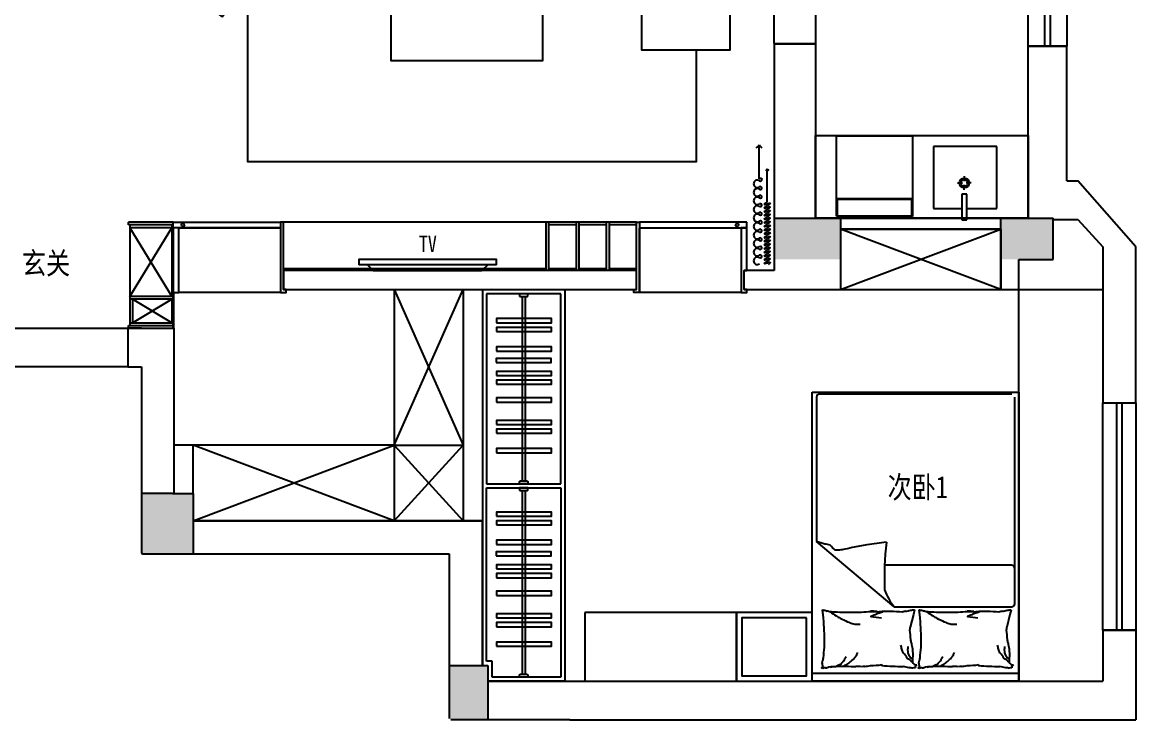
# Model space of a CAD drawing. Header units: millimetres. Extents: x 84840 to 206424, y -288515 to -124389.
# Drawn here: x 99320 to 107406, y -135504 to -130436 of the extents above; entities that cross this region are included whole.
import ezdxf

# ---------------------------------------------------------------- set-up
doc = ezdxf.new("R2010")
doc.units = ezdxf.units.MM
doc.linetypes.add('DASHED2', pattern=[0.375, 0.25, -0.125])
doc.linetypes.add('HIDDEN', pattern=[0.375, 0.25, -0.125])
for name, color, linetype in [('C-门套', 16, 'Continuous'), ('P-原墙线', 7, 'Continuous'), ('P-固定家具1(到顶)', 3, 'Continuous'), ('P-文字', 3, 'Continuous'), ('P-新墙线', 4, 'Continuous'), ('P-活动家具', 3, 'Continuous'), ('P-窗', 3, 'Continuous'), ('P-门', 1, 'Continuous')]:
    doc.layers.add(name, color=color, linetype=linetype)
doc.styles.add('H1', font='SimSun.ttf')

# ---------------------------------------------------------------- blocks, each defined once
blk = doc.blocks.new('A$C7EE014FC')
at = {"color": 252, "ltscale": 3}
for centre, radius, start, end in [((785.8, 1646.4), 679.6, 118.97694, 154.84408), ((371.4, 395.3), 212.6, 171.81466, 293.5953)]:
    blk.add_arc(centre, radius, start, end, dxfattribs=at)
at = {"color": 252, "ltscale": 3, "extrusion": (0, 0, -1)}
blk.add_ellipse((328.8, 2082.6), major_axis=(-158.5, -152.9), ratio=0.45088, start_param=-1.570796, end_param=4.712389, dxfattribs=at)
at = {"color": 252, "ltscale": 3}
blk.add_ellipse((328.8, 318.3), major_axis=(-158.5, 152.9), ratio=0.45088, start_param=-1.570796, end_param=4.712389, dxfattribs=at)
at = {"layer": 'P-活动家具'}
for p, q in [((0, 2400), (950.1, 2400)), ((0, 0), (0, 2400)), ((950.1, 2400), (950.1, 2271)), ((154.7, 170), (154.7, 2230)), ((175.2, 2250.5), (929.6, 2250.5)), ((950.1, 170), (950.1, 2230)), ((950.1, 1200), (154.7, 1200)), ((929.6, 149.5), (175.2, 149.5)), ((175.2, 149.5), (929.6, 149.5)), ((950.1, 0), (950.1, 129)), ((0, 0), (950.1, 0))]:
    blk.add_line(p, q, dxfattribs=at)
for centre, start, end in [((929.6, 2271), 270, 0), ((175.2, 2230), 90, 180.00317), ((929.6, 2230), 0, 90), ((175.2, 170), 179.99683, 270), ((929.6, 170), 270, 0), ((929.6, 129), 0, 90)]:
    blk.add_arc(centre, 20.5, start, end, dxfattribs=at)
blk = doc.blocks.new('A$C0F331B38')
at = {"layer": 'P-活动家具'}
for p, q in [((0, 850), (0, 721)), ((850.1, 850), (0, 850)), ((850.1, 0), (850.1, 850)), ((0, 170), (0, 680)), ((674.9, 700.5), (20.5, 700.5)), ((561.4, 700.5), (561.4, 149.5)), ((695.4, 170), (695.4, 680)), ((0, 0), (0, 129)), ((20.5, 149.5), (674.9, 149.5)), ((674.9, 149.5), (20.5, 149.5)), ((850.1, 0), (0, 0))]:
    blk.add_line(p, q, dxfattribs=at)
for centre, start, end in [((20.5, 721), 180, 270), ((20.5, 680), 90, 180), ((674.9, 680), 359.99683, 90), ((20.5, 170), 180, 270), ((674.9, 170), 270, 0.00317), ((20.5, 129), 90, 180)]:
    blk.add_arc(centre, 20.5, start, end, dxfattribs=at)
blk = doc.blocks.new('A$C22EE4B40')
at = {"layer": 'P-新墙线', "color": 252}
for points in [[(631.5, 234.9), (0, 234.9), (0, 3491.3), (1302.1, 3491.3)], [(1975.8, 3491.3), (2539.8, 3491.3)], [(2788.3, 3254.3), (2788.3, 3063.1)], [(2788.3, 663.1), (2788.3, 462.8)], [(809.4, 234.9), (631.5, 234.9)], [(2537.9, 234.9), (1659.4, 234.9)]]:
    blk.add_lwpolyline(points, dxfattribs=at)
at = {"layer": 'P-活动家具'}
for points in [[(1681.7, 1350.3), (731.7, 1350.3), (731.7, 2450.3), (1681.7, 2450.3)], [(1659.4, 629.8), (1659.4, -10.7), (809.4, -10.7), (809.4, 629.8)]]:
    blk.add_lwpolyline(points, close=True, dxfattribs=at)
for centre in [(2734.8, 3447), (2734.8, 270.1)]:
    blk.add_circle(centre, 200, dxfattribs=at)
at = {"rotation": 53.1708397505404}
blk.add_blockref('A$C0F331B38', (1733.7, 3168.1), dxfattribs=at)
at = {"layer": 'P-活动家具', "extrusion": (0, 0, -1), "zscale": -1}
blk.add_blockref('A$C7EE014FC', (-3040.4, 663.1), dxfattribs=at)
blk = doc.blocks.new('A$C6DFF2702')
for p, q in [((0, 40), (1000, 40)), ((62.8, 40), (104.7, 0)), ((937.2, 40), (895.3, 0))]:
    blk.add_line(p, q)
for points in [[(0, 40), (0, 80), (1000, 80), (1000, 40)], [(895.3, 0), (104.7, 0)]]:
    blk.add_lwpolyline(points)
blk = doc.blocks.new('A$C435F4F1D')
at = {"layer": 'P-活动家具', "xscale": -1}
blk.add_blockref('A$C6DFF2702', (1000, 0), dxfattribs=at)
at = {"layer": 'P-文字', "style": 'H1', "width": 0.8}
blk.add_text('TV', height=120, dxfattribs=at).set_placement((436.6, 133))
blk = doc.blocks.new('A$C3A1E34E2')
at = {"color": 0, "linetype": 'ByBlock'}
for p, q in [((899, 122), (1232, 122)), ((657, 37, 0), (1001, 37, 0))]:
    blk.add_line(p, q, dxfattribs=at)
for centre, start, end in [((1017, 69, 0), 206.8177, 243.0269), ((1017, 5, 0), 116.9731, 153.1823)]:
    blk.add_arc(centre, 36.1, start, end, dxfattribs=at)
for centre, major_axis, start_param, end_param in [((48, 140), (-27.4, 27.4), -0.785341, 1.400999), ((48, 140), (-27.4, 27.4), 3.311504, 5.497844), ((93, 108), (-11, 11), 0.169911, 4.542591), ((137, 140), (27.4, 27.4), 0.785455, 2.971795), ((137, 140), (27.4, 27.4), 4.8823, 7.06864), ((181, 108), (11, 11), 1.740708, 6.113388), ((226, 140), (-27.4, 27.4), -0.785341, 1.400999), ((226, 140), (27.4, 27.4), 4.8823, 7.06864), ((270, 108), (-11, 11), 0.169911, 4.542591), ((314, 140), (27.4, 27.4), 0.785341, 2.971681), ((314, 140), (27.4, 27.4), 4.882187, 7.068527), ((359, 108), (11, 11), 1.740594, 6.113274), ((403, 140), (27.4, 27.4), 0.785341, 2.971681), ((403, 140), (27.4, 27.4), 4.882187, 7.068527), ((447, 108), (-11, 11), 0.169798, 2.356194), ((447, 108), (11, 11), 3.927048, 6.113388), ((492, 140), (-27.4, 27.4), -0.785341, 1.400999), ((492, 140), (-27.4, 27.4), 3.311504, 5.497844), ((536, 108), (-11, 11), 0.169911, 4.542591), ((580, 140), (27.4, 27.4), 0.785455, 2.971795), ((580, 140), (27.4, 27.4), 4.8823, 7.06864), ((625, 108), (11, 11), 1.740708, 6.113388), ((669, 140), (-27.4, 27.4), -0.785341, 1.400999), ((669, 140), (27.4, 27.4), 4.8823, 7.06864), ((713, 108), (-11, 11), 0.169911, 4.542591), ((758, 140), (27.4, 27.4), 0.785341, 2.971681), ((758, 140), (27.4, 27.4), 4.882187, 7.068527), ((802, 108), (11, 11), 1.740594, 6.113274), ((846, 140), (27.4, 27.4), 0.785341, 2.971681), ((846, 140), (27.4, 27.4), 4.882187, 7.068527), ((891, 108), (-11, 11), 0.169798, 2.356194), ((1280, 181), (46.9, 46.9), 2.824252, 3.456222), ((1280, 63), (-46.9, 46.9), -0.314629, 0.31734)]:
    blk.add_ellipse(centre, major_axis=major_axis, ratio=1, start_param=start_param, end_param=end_param, dxfattribs=at)
at = {"color": 0, "linetype": 'ByBlock', "extrusion": (0, 0, -1)}
blk.add_ellipse((891, 108), major_axis=(13.9, 8.4), ratio=0.942431, start_param=-0.491972, end_param=2.091434, dxfattribs=at)
at = {"color": 0, "extrusion": (0, 0, -1)}
for centre, start_param, end_param in [((15, 37, 0), 1.716714, 4.546394), ((34, 37, 0), -1.424879, 1.716714), ((53, 37, 0), 1.716714, 4.858306), ((72, 37, 0), -1.424879, 1.716714), ((91, 37, 0), 1.716714, 4.858306), ((111, 37, 0), -1.424879, 1.716714), ((130, 37, 0), 1.716714, 4.858306), ((149, 37, 0), -1.424879, 1.716714), ((168, 37, 0), 1.716714, 4.858306), ((187, 37, 0), -1.424879, 1.716714), ((206, 37, 0), 1.716714, 4.858306), ((226, 37, 0), -1.424879, 1.716714), ((245, 37, 0), 1.716714, 4.858306), ((264, 37, 0), -1.424879, 1.716714), ((283, 37, 0), 1.716714, 4.858306), ((302, 37, 0), -1.424879, 1.716714), ((322, 37, 0), 1.716714, 4.858306), ((341, 37, 0), -1.424879, 1.716714), ((360, 37, 0), 1.716714, 4.858306), ((379, 37, 0), -1.424879, 1.716714), ((398, 37, 0), 1.716714, 4.858306), ((418, 37, 0), -1.424879, 1.716714), ((437, 37, 0), 1.716714, 4.858306), ((456, 37, 0), -1.424879, 1.716714), ((475, 37, 0), 1.716714, 4.858306), ((494, 37, 0), -1.424879, 1.716714), ((514, 37, 0), 1.716714, 4.858306), ((533, 37, 0), -1.424879, 1.716714), ((552, 37, 0), 1.716714, 4.858306), ((571, 37, 0), -1.424879, 1.716714), ((590, 37, 0), 1.716714, 4.858306), ((610, 37, 0), -1.424879, 1.716714), ((629, 37, 0), 1.716714, 4.858306), ((648, 37, 0), -1.424879, 1.716714)]:
    blk.add_ellipse(centre, major_axis=(-16.5, 28.6), ratio=0.254545, start_param=start_param, end_param=end_param, dxfattribs=at)
blk = doc.blocks.new('A$C2BA7324C')
at = {"layer": 'P-活动家具', "color": 8, "linetype": 'DASHED2'}
for p, q in [((0, 585.9), (552.5, 585.9)), ((5, 580.9), (547.5, 580.9)), ((5, 460.4), (5, 580.9)), ((547.5, 580.9), (547.5, 460.4)), ((552.5, 0), (552.5, 585.9)), ((0, 455.3), (552.5, 455.3)), ((5, 460.4), (547.5, 460.4))]:
    blk.add_line(p, q, dxfattribs=at)
blk.add_lwpolyline([(0, 585.9), (0, 0), (552.5, 0), (552.5, 585.9)], close=True, dxfattribs=at)
blk = doc.blocks.new('A$C00294823')
at = {"layer": 'P-原墙线'}
h = blk.add_hatch(color=8, dxfattribs=at)
h.paths.add_polyline_path([(12255, 3645), (11775, 3645), (11775, 3345), (12255, 3345)])
h.paths.add_polyline_path([(13800, 3645), (13420, 3645), (13420, 3345), (13550, 3345), (13800, 3345)])
h = blk.add_hatch(color=256, dxfattribs=at)
h.paths.add_polyline_path([(9695, 395), (9415, 395), (9415, 10, 0.414214), (9425, 0), (9695, 0)])
h.paths.add_polyline_path([(7555, 1645), (7405, 1645), (7180, 1645), (7180, 1215, 0.414214), (7190, 1205), (7555, 1205), (7555, 1445)])
at = {"layer": 'C-门套', "linetype": 'HIDDEN'}
for points in [[(11775, 6930), (12075, 6930), (12075, 4910), (11775, 4910)], [(6030, 2845), (7080, 2845), (7080, 2565), (6030, 2565)]]:
    blk.add_lwpolyline(points, close=True, dxfattribs=at)
at = {"layer": 'C-门套', "linetype": 'HIDDEN', "elevation": 116.6}
for points in [[(7450, 3575), (8190, 3575), (8190, 3105), (7450, 3105)], [(10795, 3575), (11535, 3575), (11535, 3105), (10795, 3105)]]:
    blk.add_lwpolyline(points, close=True, dxfattribs=at)
at = {"layer": 'P-原墙线'}
for p, q in [((11775, 4910), (12075, 4910)), ((11775, 4910), (11775, 3345)), ((12075, 4910), (12075, 3645)), ((13620, 4895), (13900, 4895)), ((13620, 3645), (13620, 4895)), ((13900, 3915), (13900, 4895)), ((13900, 3915), (13980, 3915)), ((14400, 3436.7), (13980, 3915)), ((11775, 3645), (12255, 3645)), ((12255, 3645), (12255, 3345)), ((13420, 3345), (13420, 3645)), ((13420, 3645), (13800, 3645)), ((13800, 3345), (13800, 3645)), ((13800, 3635), (13980, 3635)), ((13980, 3635), (14160, 3436.7)), ((14160, 3436.7), (14160, 2301.7)), ((14400, 2301.7), (14400, 3436.7)), ((13550, 280), (13550, 3345)), ((13550, 3345), (13800, 3345)), ((7180, 2845), (7080, 2845)), ((7080, 2845), (7080, 2565)), ((7180, 2845), (7415, 2845)), ((7415, 2845), (7415, 2275)), ((7080, 2565), (7180, 2565)), ((7180, 2565), (7180, 1215)), ((7415, 2275), (7415, 1645)), ((14160, 2301.7), (14400, 2301.7)), ((7405, 1645), (7180, 1645)), ((7405, 1645), (7555, 1645)), ((7555, 1645), (7555, 1445)), ((7555, 1445), (7555, 1205)), ((9655, 1445), (7555, 1445)), ((9655, 1445), (9655, 395)), ((7190, 1205), (9415, 1205)), ((9415, 1205), (9415, 10)), ((14160, 651.7), (14400, 651.7)), ((14160, 651.7), (14160, 280)), ((14400, 651.7), (14400, 0)), ((9415, 395), (9695, 395)), ((9695, 395), (9695, 0)), ((9695, 280), (10255, 280)), ((10255, 280), (13550, 280)), ((13550, 280), (14160, 280)), ((10290, 0), (9425, 0)), ((10290, 0), (14400, 0))]:
    blk.add_line(p, q, dxfattribs=at)
blk.add_arc((7190, 1215), 10, 180, 270, dxfattribs=at)
at = {"layer": 'P-固定家具1(到顶)'}
for p, q in [((7410, 3615), (7085, 3615)), ((7085, 3595), (7085, 3615)), ((7410, 3595), (7085, 3595)), ((7095, 3595), (7095, 2865)), ((7410, 2845), (7410, 3615)), ((10775.1, 3615), (8209.9, 3615)), ((13420, 3565), (12255, 3565)), ((12255, 3565), (12255, 3125)), ((13420, 3125), (13420, 3565)), ((7415, 2845), (7415, 3105)), ((9015, 3125), (9015, 1995)), ((9655, 3125), (10255, 3125)), ((10255, 3125), (10255, 280)), ((12255, 3125), (13420, 3125)), ((7085, 2865), (7410, 2865)), ((7085, 2845), (7085, 2865)), ((7085, 2845), (7410, 2845)), ((9015, 1995), (7555, 1995)), ((7555, 1445), (9655, 1445)), ((9655, 395), (9655, 1445)), ((9655, 395), (9695, 395)), ((9695, 395), (9695, 280)), ((10255, 280), (9695, 280))]:
    blk.add_line(p, q, dxfattribs=at)
at = {"layer": 'P-固定家具1(到顶)', "color": 252}
for p, q in [((7410, 3575), (7095, 3575)), ((7095, 3074.9), (7400, 3575)), ((7095, 3575), (7400, 3074.9)), ((7400, 3595), (7400, 3074.9)), ((10115.1, 3615), (10115.1, 3265)), ((10135.1, 3615), (10135.1, 3265)), ((10335.1, 3595), (10135.1, 3595)), ((10335.1, 3615), (10335.1, 3265)), ((10355.1, 3615), (10355.1, 3265)), ((10555.1, 3595), (10355.1, 3595)), ((10555.1, 3615), (10555.1, 3265)), ((10575.1, 3615), (10575.1, 3265)), ((10775.1, 3595), (10575.1, 3595)), ((12255, 3125), (13420, 3565)), ((13420, 3125), (12255, 3565)), ((10115.1, 3275, -0.3), (8209.9, 3275, -1)), ((10335.1, 3275, -0.2), (10135.1, 3275, -0.3)), ((10555.1, 3275, -0.1), (10355.1, 3275, -0.2)), ((10775.1, 3275), (10575.1, 3275, -0.1)), ((7410, 3074.9), (7095, 3074.9)), ((9015, 1995), (9515, 3125)), ((9015, 3125), (9515, 1995)), ((9720, 3095), (9685, 3095)), ((9685, 3095), (9685, 1715)), ((9720, 3135), (9720, 3135)), ((10225, 3095), (9720, 3095)), ((9945, 3075), (9945, 1735)), ((9965, 3075), (9965, 1735)), ((10225, 1715), (10225, 3095)), ((7410, 3054.9), (7095, 3054.9)), ((7115, 3054.9), (7115, 2885)), ((7115, 2885), (7400, 3054.9)), ((7400, 2885), (7115, 3054.9)), ((7400, 3054.9), (7400, 2885)), ((7095, 2885), (7410, 2885)), ((7555, 1445), (9015, 1995)), ((9015, 1445), (7555, 1995)), ((9015, 1995), (9515, 1445)), ((9015, 1995), (9015, 1445)), ((9015, 1445), (9515, 1995)), ((9015, 1995), (9515, 1995)), ((9685, 1715), (10225, 1715)), ((9685, 1685), (10225, 1685)), ((9685, 425), (9685, 1685)), ((9945, 1665), (9945, 330)), ((9965, 1665), (9965, 330)), ((10225, 1685), (10225, 310)), ((9725, 425), (9685, 425)), ((9725, 310), (9725, 425)), ((10225, 310), (9725, 310))]:
    blk.add_line(p, q, dxfattribs=at)
at = {"layer": 'P-固定家具1(到顶)'}
for points in [[(7450, 3575), (7410, 3575), (7410, 3105), (7450, 3105)], [(7555, 1995), (7415, 1995), (7415, 1645), (7555, 1645)]]:
    blk.add_lwpolyline(points, close=True, dxfattribs=at)
for points in [[(8190, 3615), (8190, 3125), (8190, 3105), (8230, 3105), (8229.9, 3125), (8209.9, 3125), (8209.9, 3615), (8190, 3615)], [(10795, 3615), (10795, 3105), (10795, 3105), (10755, 3105), (10755.1, 3125), (10775.1, 3125), (10775.1, 3615), (10795, 3615)], [(11575, 3575), (11535, 3575), (11535, 3105), (11535, 3105), (11575, 3105), (11575, 3125), (11555.1, 3125), (11555.1, 3265), (11575, 3265), (11575, 3575)]]:
    blk.add_lwpolyline(points, dxfattribs=at)
at = {"layer": 'P-固定家具1(到顶)', "color": 252}
for points in [[(9925, 3095), (9925, 3080, 0.414214), (9930, 3075), (9980, 3075, 0.414214), (9985, 3080), (9985, 3095)], [(9925, 1715), (9925, 1730, -0.414214), (9930, 1735), (9980, 1735, -0.414214), (9985, 1730), (9985, 1715)], [(9925, 1685), (9925, 1670, 0.414214), (9930, 1665), (9980, 1665, 0.414214), (9985, 1670), (9985, 1685)], [(9925, 310), (9925, 325, -0.414214), (9930, 330), (9980, 330, -0.414214), (9985, 325), (9985, 310)]]:
    blk.add_lwpolyline(points, format="xyb", close=True, dxfattribs=at)
for points in [[(9756.8, 2884.4), (10156.8, 2884.4), (10156.8, 2914.4), (9756.8, 2914.4)], [(9756.8, 2820.3), (10156.8, 2820.3), (10156.8, 2850.3), (9756.8, 2850.3)], [(9756.8, 2678.9), (10156.8, 2678.9), (10156.8, 2708.9), (9756.8, 2708.9)], [(9755, 2595.3), (10155, 2595.3), (10155, 2625.3), (9755, 2625.3)], [(9756.8, 2501.2), (10156.8, 2501.2), (10156.8, 2531.2), (9756.8, 2531.2)], [(9756.8, 2437.1), (10156.8, 2437.1), (10156.8, 2467.1), (9756.8, 2467.1)], [(9756.8, 2308), (10156.8, 2308), (10156.8, 2338), (9756.8, 2338)], [(9756.8, 2145.2), (10156.8, 2145.2), (10156.8, 2175.2), (9756.8, 2175.2)], [(9756.8, 2081.1), (10156.8, 2081.1), (10156.8, 2111.1), (9756.8, 2111.1)], [(9756.8, 1939.7), (10156.8, 1939.7), (10156.8, 1969.7), (9756.8, 1969.7)], [(9756.8, 1479.4), (10156.8, 1479.4), (10156.8, 1509.4), (9756.8, 1509.4)], [(9756.8, 1415.3), (10156.8, 1415.3), (10156.8, 1445.3), (9756.8, 1445.3)], [(9756.8, 1273.9), (10156.8, 1273.9), (10156.8, 1303.9), (9756.8, 1303.9)], [(9755, 1190.3), (10155, 1190.3), (10155, 1220.3), (9755, 1220.3)], [(9756.8, 1096.2), (10156.8, 1096.2), (10156.8, 1126.2), (9756.8, 1126.2)], [(9756.8, 1032.1), (10156.8, 1032.1), (10156.8, 1062.1), (9756.8, 1062.1)], [(9756.8, 903), (10156.8, 903), (10156.8, 933), (9756.8, 933)], [(9756.8, 740.2), (10156.8, 740.2), (10156.8, 770.2), (9756.8, 770.2)], [(9756.8, 676.1), (10156.8, 676.1), (10156.8, 706.1), (9756.8, 706.1)], [(9756.8, 534.7), (10156.8, 534.7), (10156.8, 564.7), (9756.8, 564.7)]]:
    blk.add_lwpolyline(points, close=True, dxfattribs=at)
at = {"layer": 'P-新墙线', "linetype": 'ByBlock', "ltscale": 3}
for p, q in [((12255, 3645), (13420, 3645)), ((12255, 3565), (13420, 3565)), ((13420, 3565), (13420, 3125)), ((11775, 3345), (11775, 3265)), ((12255, 3345), (12255, 3125))]:
    blk.add_line(p, q, dxfattribs=at)
at = {"layer": 'P-新墙线'}
for p, q in [((10775.1, 3265), (8209.9, 3265, -1)), ((8209.9, 3265), (8209.9, 3125)), ((10775.1, 3125), (10775.1, 3265)), ((11775, 3265, -4.2), (11555.1, 3265)), ((11555.1, 3125), (11555.1, 3265)), ((8209.9, 3125, -1), (10775.1, 3125)), ((9515, 3125), (9515, 1445)), ((9655, 3125), (9655, 1445)), ((11555.1, 3125), (12255, 3125)), ((13420, 3125), (14160, 3125))]:
    blk.add_line(p, q, dxfattribs=at)
blk.add_lwpolyline([(10115.1, 3303.1), (10115.1, 3303.1)], dxfattribs=at)
at = {"layer": 'P-活动家具', "color": 252}
for p, q in [((13390.8, 4165), (12930.3, 4165)), ((12930.3, 4165), (12930.3, 3715)), ((13390.8, 3715), (13390.8, 4165)), ((13105.5, 3900), (13141.9, 3900)), ((13155, 3949.5), (13155, 3913.1)), ((13155, 3850.5), (13155, 3886.9)), ((13204.5, 3900), (13168, 3900)), ((13136.5, 3817.7), (13136.5, 3631.6)), ((13173.5, 3817.7), (13136.5, 3817.7)), ((13173.5, 3631.6), (13173.5, 3817.7)), ((12930.3, 3715), (13136.5, 3715)), ((13173.5, 3715), (13390.8, 3715)), ((13136.5, 3631.6), (13173.5, 3631.6)), ((13499.1, 2366.5), (12103.8, 2366.5)), ((12081.6, 2344.3), (12081.6, 1295.5)), ((13521.3, 842.8), (13521.3, 2344.3)), ((12646.1, 820.6), (12081.6, 1295.5)), ((13499.1, 1123.5), (12577.5, 1123.5)), ((12050, 336), (12050, 811.1)), ((12646.1, 820.6), (13499.1, 820.6)), ((13550, 336), (13550, 811.1)), ((12784.9, 764.8), (12761.9, 673)), ((12793.2, 798.1), (12784.9, 764.8)), ((13486.7, 764.8), (13463.8, 673)), ((13495.1, 798.1), (13486.7, 764.8))]:
    blk.add_line(p, q, dxfattribs=at)
at = {"layer": 'P-活动家具'}
for p, q in [((12050, 280), (12050, 2380)), ((12050, 2380), (13550, 2380)), ((13550, 2380), (13550, 280)), ((11500, 780), (10400, 780)), ((10400, 780), (10400, 280)), ((11500, 280), (11500, 780)), ((13550, 336), (12050, 336)), ((10400, 280), (11500, 280)), ((13550, 280), (12050, 280))]:
    blk.add_line(p, q, dxfattribs=at)
at = {"layer": 'P-活动家具', "color": 2}
blk.add_lwpolyline([(12075, 4245), (13620, 4245), (13620, 3645), (12075, 3645)], close=True, dxfattribs=at)
at = {"layer": 'P-活动家具', "color": 252}
for points in [[(12589.2, 1290.8, -0.007297), (12448.1, 1271, -0.009508), (12340.6, 1251, -0.006616), (12268.3, 1235, 0.023828), (12248.1, 1231.3, 0.052541), (12216.3, 1231.8, 0.032755), (12180.1, 1267.4, 0.013133), (12142.9, 1276.9, 0.007859), (12081.6, 1295.5)], [(12180.1, 783.6, -0.016108), (12223.4, 754.4, -0.024599), (12253.2, 737.7, -0.009477), (12307.6, 711.8, -0.015937), (12340.8, 698.1, -0.072521), (12358.9, 694.1, -0.033339), (12399.2, 693.9)], [(12560.7, 781.9, -0.009729), (12530.3, 771.8, -0.009729), (12500.4, 760.6, -0.007971), (12476.3, 750.6, -0.002711), (12552.5, 739.8)], [(12882, 783.6, -0.016108), (12925.3, 754.4, -0.024599), (12955, 737.7, -0.009477), (13009.5, 711.8, -0.015937), (13042.7, 698.1, -0.072521), (13060.8, 694.1, -0.033339), (13101.1, 693.9)], [(13262.5, 781.9, -0.009729), (13232.2, 771.8, -0.009729), (13202.3, 760.6, -0.007971), (13178.2, 750.6, -0.002711), (13254.3, 739.8)], [(12275.4, 389.5, -0.027842), (12301.8, 401.3, -0.048685), (12315.8, 410.3, -0.023666), (12346.8, 437.4, -0.031223), (12367.9, 460.4, -0.046801), (12373.6, 468.9, -0.023191), (12382.5, 487.5)], [(12778.8, 418.6, 0.077379), (12740.1, 446.8, 0.077379), (12711.8, 485.4, 0.047525), (12700.8, 512.7, 0.047525), (12695.1, 541.7)], [(12780.4, 436.5, 0.05369), (12764.7, 450.9, 0.070312), (12755.6, 464.5, 0.015448), (12751.5, 474, 0.013244), (12747.3, 485.4, 0.082127), (12744, 505.5, 0.064164), (12747.3, 531.3)], [(12977.3, 389.5, -0.027842), (13003.7, 401.3, -0.048685), (13017.6, 410.3, -0.023666), (13048.7, 437.4, -0.031223), (13069.8, 460.4, -0.046801), (13075.5, 468.9, -0.023191), (13084.4, 487.5)], [(13480.7, 418.6, 0.077379), (13442, 446.8, 0.077379), (13413.7, 485.4, 0.047525), (13402.7, 512.7, 0.047525), (13397, 541.7)], [(13482.3, 436.5, 0.05369), (13466.5, 450.9, 0.070312), (13457.5, 464.5, 0.015448), (13453.4, 474, 0.013244), (13449.2, 485.4, 0.082127), (13445.9, 505.5, 0.064164), (13449.2, 531.3)], [(12184.3, 383.2, -0.088153), (12222.7, 387.1, -0.088153), (12257.3, 404.1, -0.077547), (12281.4, 428.1, -0.077547), (12297, 458.3)], [(12886.2, 383.2, -0.088153), (12924.5, 387.1, -0.088153), (12959.2, 404.1, -0.077547), (12983.3, 428.1, -0.077547), (12998.9, 458.3)]]:
    blk.add_lwpolyline(points, format="xyb", dxfattribs=at)
at = {"layer": 'P-活动家具'}
blk.add_lwpolyline([(12050, 780), (11500, 780), (11500, 280), (12050, 280)], close=True, dxfattribs=at)
at = {"layer": 'P-活动家具', "color": 252}
blk.add_lwpolyline([(12010, 740), (11540, 740), (11540, 320), (12010, 320)], close=True, dxfattribs=at)
for radius in [35, 25]:
    blk.add_circle((13155, 3900), radius, dxfattribs=at)
for centre, radius, start, end in [((12103.8, 2344.3), 22.2, 90, 180), ((15074.7, 1020.7), 2500.1, 173.79846, 181.78212), ((13496.7, 1101.4), 22.2, 360, 90), ((12967, 1086.5), 416.7, 200.14884, 219.64454), ((13499.1, 842.8), 22.2, 270, 360), ((12104.7, 794.4), 21.5, 343.30223, 9.99836), ((12481.5, 810.1), 356.9, 183.50486, 189.99836), ((12126.1, 799.6), 1.47, 262.8796, 343.30223), ((12154.6, 892.5), 97.2, 253.77885, 262.8796), ((27259.1, 1555.5), 15150.6, 183.05496, 183.50486), ((12181.7, 871.8), 85.3, 242.71588, 253.77885), ((12146.6, 740.9), 50.3, 62.71588, 77.13096), ((12159.6, 623.9), 162.1, 77.13096, 86.42603), ((12189.2, -511.5), 1293.3, 86.42603, 89.71345), ((12377.5, -5573.6), 6353.9, 89.71345, 90.97038), ((12516.7, -709.4), 1493.5, 91.53552, 94.12818), ((12400.8, -673.5), 1465.1, 85.23375, 87.16236), ((12524.5, 1040.2), 255.6, 258.44144, 272.74906), ((12582.2, -481), 1268.9, 92.69346, 94.76579), ((12597, -987.5), 1773.4, 86.51017, 91.94522), ((12744.7, 655.7), 133, 96.43405, 107.38641), ((12687.7, 1039.6), 255.2, 279.4841, 287.38641), ((12742.6, 1096.1), 300.8, 274.08294, 279.4841), ((12793.1, 799.2), 1.02, 165.95506, 274.08294), ((12806.6, 794.4), 21.5, 343.30223, 9.99836), ((13183.4, 810.1), 356.9, 183.50486, 189.99836), ((12827.9, 799.6), 1.47, 262.8796, 343.30223), ((12856.5, 892.5), 97.2, 253.77885, 262.8796), ((27961, 1555.5), 15150.6, 183.05496, 183.50486), ((12883.5, 871.8), 85.3, 242.71588, 253.77885), ((12848.5, 740.9), 50.3, 62.71588, 77.13096), ((12861.5, 623.9), 162.1, 77.13096, 86.42603), ((12891.1, -511.5), 1293.3, 86.42603, 89.71345), ((13079.3, -5573.6), 6353.9, 89.71345, 90.97038), ((13218.6, -709.4), 1493.5, 91.53552, 94.12818), ((13102.7, -673.5), 1465.1, 85.23375, 87.16236), ((13226.4, 1040.2), 255.6, 258.44144, 272.74906), ((13284, -481), 1268.9, 92.69346, 94.76579), ((13298.9, -987.5), 1773.4, 86.51017, 91.94522), ((13446.6, 655.7), 133, 96.43405, 107.38641), ((13389.6, 1039.6), 255.2, 279.4841, 287.38641), ((13444.5, 1096.1), 300.8, 274.08294, 279.4841), ((13495, 799.2), 1.02, 165.95506, 274.08294), ((12686.8, 669.5), 75.2, 345.9548, 2.66488), ((12034.9, 549.3), 732, 2.66488, 8.00505), ((13388.6, 669.5), 75.2, 345.9548, 2.66488), ((12736.8, 549.3), 732, 2.66488, 8.00505), ((13653.2, 672.6), 1516.9, 181.63309, 183.05496), ((12891.2, 547.4), 754.1, 176.63125, 181.63309), ((12421.7, 508.9), 352.4, 8.00505, 12.19838), ((14355, 672.6), 1516.9, 181.63309, 183.05496), ((13593.1, 547.4), 754.1, 176.63125, 181.63309), ((13123.6, 508.9), 352.4, 8.00505, 12.19838), ((13142.8, 390.3), 1014.5, 172.3191, 176.63125), ((13736.7, 722.9), 980, 189.68436, 192.19838), ((13005.4, 515.8), 226.6, 180, 189.68436), ((13844.7, 390.3), 1014.5, 172.3191, 176.63125), ((14438.6, 722.9), 980, 189.68436, 192.19838), ((13707.3, 515.8), 226.6, 180, 189.68436), ((11856.5, 471.8), 273.4, 347.89054, 351.86652), ((12089.9, 401.2), 36.4, 351.86652, 21.42098), ((12345.5, 403.7), 220.4, 167.89054, 172.3191), ((12812.6, 435.7), 38, 206.58052, 265.59979), ((13325.2, 418.3), 546.5, 173.76763, 180), ((12558.4, 471.8), 273.4, 347.89054, 351.86652), ((12791.8, 401.2), 36.4, 351.86652, 21.42098), ((13047.4, 403.7), 220.4, 167.89054, 172.3191), ((13514.4, 435.7), 38, 206.58052, 265.59979), ((14027.1, 418.3), 546.5, 173.76763, 180), ((12118.1, 379.5), 2.58, 258.10694, 19.56397), ((12116.1, 373.4), 3.8, 19.56397, 68.2117), ((12117.6, 346.9), 27.9, 68.2117, 85.69746), ((12124.9, 378.6), 4.75, 78.10694, 158.0096), ((12142, 389.5), 17.3, 158.0096, 201.42098), ((12144.3, 345.2), 32.1, 85.69746, 120.65125), ((12141.2, 436.8), 59.9, 275.25919, 300.65125), ((12141.4, 1296.8), 912, 271.90789, 275.25919), ((12241.7, 2048.8), 1660.3, 269.42426, 271.90789), ((12378.2, 1356.3), 970.2, 265.19815, 269.42426), ((12382.7, 64.5), 321.9, 85.19815, 92.53858), ((12439.6, 218.7), 169.3, 92.53858, 100.18988), ((12369.7, 972.6), 588.1, 276.08669, 280.18988), ((12473.7, 918.9), 525.1, 270.00391, 279.07304), ((12558.8, 396.9), 4.11, 123.62062, 229.83043), ((12852.9, 4767.9), 4384.2, 266.1196, 268.15023), ((12661.7, 51), 338.6, 74.25602, 81.5628), ((12753.6, 197.9), 179, 81.5628, 90), ((12799.5, 276.5), 100.4, 90, 101.27238), ((12812.5, 383.5), 14.6, 101.27238, 206.58052), ((12819.9, 379.5), 2.58, 258.10694, 19.56397), ((12818, 373.4), 3.8, 19.56397, 68.2117), ((12819.5, 346.9), 27.9, 68.2117, 85.69746), ((12826.8, 378.6), 4.75, 78.10694, 158.0096), ((12843.9, 389.5), 17.3, 158.0096, 201.42098), ((12846.2, 345.2), 32.1, 85.69746, 120.65125), ((12843.1, 436.8), 59.9, 275.25919, 300.65125), ((12843.3, 1296.8), 912, 271.90789, 275.25919), ((12943.6, 2048.8), 1660.3, 269.42426, 271.90789), ((13080.1, 1356.3), 970.2, 265.19815, 269.42426), ((13084.6, 64.5), 321.9, 85.19815, 92.53858), ((13141.5, 218.7), 169.3, 92.53858, 100.18988), ((13071.6, 972.6), 588.1, 276.08669, 280.18988), ((13175.6, 918.9), 525.1, 270.00391, 279.07304), ((13260.7, 396.9), 4.11, 123.62062, 229.83043), ((13554.8, 4767.9), 4384.2, 266.1196, 268.15023), ((13363.6, 51), 338.6, 74.25602, 81.5628), ((13455.4, 197.9), 179, 81.5628, 90), ((13501.3, 276.5), 100.4, 90, 101.27238), ((13514.4, 383.5), 14.6, 101.27238, 206.58052)]:
    blk.add_arc(centre, radius, start, end, dxfattribs=at)
at = {"layer": 'P-窗'}
for p, q in [((13740, 4895), (13740, 6965)), ((13780, 4895), (13780, 6965)), ((14260, 2301.7), (14260, 651.7)), ((14300, 2301.7), (14300, 651.7))]:
    blk.add_line(p, q, dxfattribs=at)
for points in [[(13620, 6965), (13900, 6965), (13900, 4895), (13620, 4895)], [(14160, 2301.7), (14400, 2301.7), (14400, 651.7), (14160, 651.7)]]:
    blk.add_lwpolyline(points, close=True, dxfattribs=at)
at = {"layer": 'P-门'}
for points in [[(7410, 3615), (8190, 3615), (8190, 3575), (7410, 3575)], [(11575, 3615), (10795, 3615), (10795, 3575), (11575, 3575)]]:
    blk.add_lwpolyline(points, close=True, dxfattribs=at)
for centre in [(7480, 3595), (11505, 3595)]:
    blk.add_circle(centre, 11.2, dxfattribs=at)
at = {"layer": 'P-活动家具', "rotation": 90}
blk.add_blockref('A$C22EE4B40', (11442.6, 4054.6), dxfattribs=at)
at = {"layer": 'P-活动家具', "color": 252, "xscale": -1, "rotation": 180}
blk.add_blockref('A$C2BA7324C', (12226.6, 4241.7), dxfattribs=at)
at = {"layer": 'P-活动家具', "color": 252, "xscale": 0.7000000000116415, "yscale": 0.7000000000116415, "zscale": 0.7000000000000002, "rotation": 90}
blk.add_blockref('A$C3A1E34E2', (11750.1, 3301.3, 3.8), dxfattribs=at)
at = {"layer": 'P-活动家具'}
blk.add_blockref('A$C435F4F1D', (8757, 3265), dxfattribs=at)
at = {"layer": 'P-文字', "style": 'H1', "width": 0.8}
for s, p in [('玄关', (6311.6, 3237)), ('次卧1', (12598.2, 1610.2))]:
    blk.add_text(s, height=160, dxfattribs=at).set_placement(p)

msp = doc.modelspace()

# ---------------------------------------------------------------- block references
msp.add_blockref('A$C00294823', (93006.5, -135503.9))

doc.saveas('drawing.dxf')
